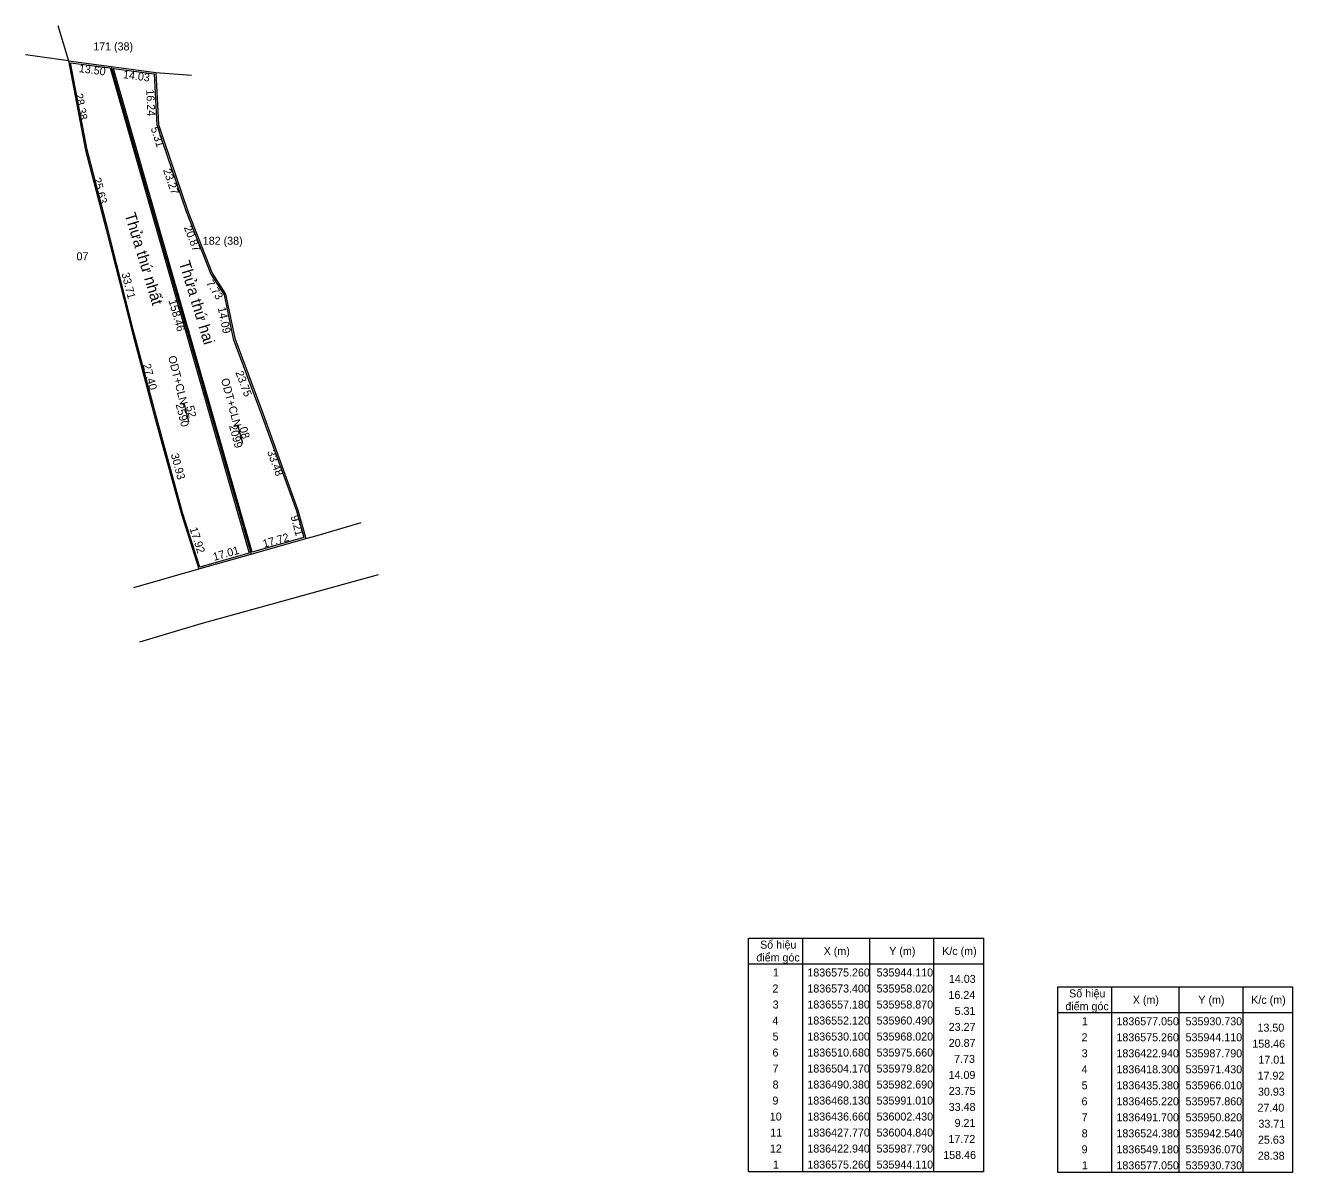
# Model space of a CAD drawing. Extents: x 533202 to 536313, y 1836053 to 1836662.
# Drawn here: x 535917.3 to 536313.2, y 1836229.7 to 1836588.1 of the extents above; entities that cross this region are included whole.
import ezdxf

# ---------------------------------------------------------------- set-up
doc = ezdxf.new("R2010")
doc.units = 0
for name, color, linetype in [('Level 1', 7, 'Continuous'), ('Level 10', 7, 'Continuous'), ('Level 11', 7, 'Continuous'), ('Level 32', 7, 'Continuous'), ('Level 40', 7, 'Continuous'), ('Level 63', 7, 'Continuous')]:
    doc.layers.add(name, color=color, linetype=linetype)

msp = doc.modelspace()

# ---------------------------------------------------------------- linework, layer by layer
at = {"layer": 'Level 1'}
msp.add_lwpolyline([(535944.8, 1836574.66), (535957.54, 1836572.96), (535958.37, 1836557.09), (535960.02, 1836551.96), (535967.55, 1836529.93), (535975.21, 1836510.45), (535979.35, 1836503.98), (535982.21, 1836490.24), (535990.54, 1836467.96), (536001.95, 1836436.51), (536004.23, 1836428.12), (535988.13, 1836423.56)], close=True, dxfattribs=at)
at = {"layer": 'Level 10'}
for p, q in [((535927.37, 1836588.13), (535930.73, 1836577.05)), ((535930.73, 1836577.05), (535917.27, 1836578.88)), ((535930.73, 1836577.05), (535944.11, 1836575.26)), ((535944.11, 1836575.26), (535987.79, 1836422.94)), ((535944.11, 1836575.26), (535958.02, 1836573.4)), ((535958.02, 1836573.4), (535969.16, 1836572.53)), ((535966.74, 1836470.25), (535968.25, 1836464.25)), ((535983.5, 1836463.4), (535985.06, 1836457.56))]:
    msp.add_line(p, q, dxfattribs=at)
msp.add_lwpolyline([(535931.35, 1836576.46), (535943.72, 1836574.81), (535987.17, 1836423.28), (535971.76, 1836418.91), (535966.49, 1836435.52), (535958.34, 1836465.35), (535951.3, 1836491.83), (535943.02, 1836524.5), (535936.56, 1836549.29)], close=True, dxfattribs=at)
at = {"layer": 'Level 11'}
for p, q in [((535967.58, 1836492.54), (535967.26, 1836492.54)), ((535967.89, 1836492.85), (535967.58, 1836492.54)), ((535967.58, 1836492.54), (535967.89, 1836492.23)), ((535967.89, 1836493.16), (535967.89, 1836492.85)), ((535968.2, 1836492.54), (535967.89, 1836492.85)), ((535967.89, 1836492.23), (535968.2, 1836492.54)), ((535967.89, 1836492.23), (535967.89, 1836491.92)), ((535968.52, 1836492.54), (535968.2, 1836492.54))]:
    msp.add_line(p, q, dxfattribs=at)
msp.add_circle((535967.89, 1836492.54), 0.075, dxfattribs=at)
at = {"layer": 'Level 40'}
for p, q in [((535930.73, 1836577.05), (535936.07, 1836549.18)), ((535958.02, 1836573.4), (535958.87, 1836557.18)), ((535958.87, 1836557.18), (535960.49, 1836552.12)), ((535960.49, 1836552.12), (535968.02, 1836530.1)), ((535936.07, 1836549.18), (535942.54, 1836524.38)), ((535968.02, 1836530.1), (535975.66, 1836510.68)), ((535942.54, 1836524.38), (535950.82, 1836491.7)), ((535975.66, 1836510.68), (535979.82, 1836504.17)), ((535979.82, 1836504.17), (535982.69, 1836490.38)), ((535950.82, 1836491.7), (535957.86, 1836465.22)), ((535982.69, 1836490.38), (535991.01, 1836468.13)), ((535991.01, 1836468.13), (536002.43, 1836436.66)), ((535957.86, 1836465.22), (535966.01, 1836435.38)), ((535966.01, 1836435.38), (535971.43, 1836418.3)), ((536002.43, 1836436.66), (536004.84, 1836427.77))]:
    msp.add_line(p, q, dxfattribs=at)
for points in [[(536004.84, 1836427.77), (536008.41, 1836428.78), (536022.22, 1836432.81)], [(535987.79, 1836422.94), (536004.84, 1836427.77)], [(535971.43, 1836418.3), (535987.79, 1836422.94)], [(535951.13, 1836412.55), (535971.43, 1836418.3)], [(536027.45, 1836416.52), (535972.05, 1836401.16), (535952.92, 1836395.44)]]:
    msp.add_lwpolyline(points, dxfattribs=at)
at = {"layer": 'Level 63'}
for p, q in [((536160, 1836302.95), (536160, 1836229.95)), ((536181, 1836302.95), (536181, 1836229.95)), ((536201, 1836302.95), (536201, 1836229.95)), ((536143.2, 1836294.95), (536216.6, 1836294.95)), ((536256.56, 1836287.71), (536256.56, 1836229.71)), ((536277.56, 1836287.71), (536277.56, 1836229.71)), ((536297.56, 1836287.71), (536297.56, 1836229.71)), ((536239.76, 1836279.71), (536313.16, 1836279.71))]:
    msp.add_line(p, q, dxfattribs=at)
for points in [[(536143.2, 1836302.95), (536216.6, 1836302.95), (536216.6, 1836229.95), (536143.2, 1836229.95)], [(536239.76, 1836287.71), (536313.16, 1836287.71), (536313.16, 1836229.71), (536239.76, 1836229.71)]]:
    msp.add_lwpolyline(points, close=True, dxfattribs=at)

# ---------------------------------------------------------------- texts
at = {"layer": 'Level 10'}
for s, height, rotation, p in [('Thửa thứ nhất', 3.5, 286.9673, (535948.26, 1836529.05)), ('Thửa thứ hai', 3.5, 286.9673, (535965.23, 1836514)), ('ODT+CLN', 2.5, 284.0256, (535961.85, 1836484.6)), ('ODT+CLN', 2.5, 284.9708, (535978.37, 1836477.55)), ('2590', 2.5, 284.0256, (535964.22, 1836469.69)), ('2099', 2.5, 284.9708, (535980.89, 1836463.03)), ('08', 2.5, 284.9708, (535984.08, 1836462.34))]:
    msp.add_text(s, height=height, rotation=rotation, dxfattribs=at).set_placement(p)
at = {"layer": 'Level 32'}
for s, p in [('171 (38)', (535938.47, 1836580.3)), ('182 (38)', (535972.7, 1836519.59)), ('07', (535933.25, 1836514.73))]:
    msp.add_text(s, height=2.5, dxfattribs=at).set_placement(p)
msp.add_text('52', height=2.5, rotation=284.0256, dxfattribs=at).set_placement((535967.45, 1836469.01))
at = {"layer": 'Level 63'}
for s, rotation, p in [('13.50', 352.3801, (535933.88, 1836573.54)), ('14.03', 352.3838, (535947.68, 1836571.65)), ('28.38', 280.8466, (535932.73, 1836566.63)), ('16.24', 272.9998, (535955.01, 1836568.07)), ('5.31', 287.7529, (535956.4, 1836555.99)), ('23.27', 288.8787, (535960.26, 1836542.91)), ('25.63', 284.6218, (535938.4, 1836540.23)), ('20.87', 291.4751, (535966.75, 1836524.98)), ('33.71', 284.2176, (535947.29, 1836510.59)), ('7.73', 302.5793, (535973.63, 1836507.63)), ('158.46', 286.001, (535961.99, 1836502.1)), ('14.09', 281.7567, (535977.37, 1836499.87)), ('27.40', 284.8883, (535953.93, 1836482.08)), ('23.75', 290.5024, (535982.87, 1836479.67)), ('33.48', 289.9451, (535992.76, 1836454.93)), ('30.93', 285.2762, (535962.68, 1836454.06)), ('9.21', 285.1678, (536000.11, 1836434.69)), ('17.92', 287.6058, (535968.57, 1836430.92)), ('17.72', 15.8166, (535991.82, 1836424.9)), ('17.01', 15.8343, (535976.26, 1836420.82))]:
    msp.add_text(s, height=2.5, rotation=rotation, dxfattribs=at).set_placement(p)
for s, p in [('Số hiệu', (536146.8, 1836299.69)), ('X (m)', (536166.66, 1836297.69)), ('Y (m)', (536187.14, 1836297.69)), ('K/c (m)', (536203.68, 1836297.69)), ('điểm góc', (536145.62, 1836295.69)), (' 1', (536149.86, 1836290.99)), ('1836575.260', (536161.56, 1836290.99)), ('535944.110', (536183.18, 1836290.99)), (' 2', (536149.73, 1836285.99)), ('1836573.400', (536161.56, 1836285.99)), ('535958.020', (536183.18, 1836285.99)), ('14.03', (536205.77, 1836288.99)), ('16.24', (536205.64, 1836283.99)), ('Số hiệu', (536243.34, 1836284.45)), ('X (m)', (536263.21, 1836282.45)), ('Y (m)', (536283.7, 1836282.45)), ('K/c (m)', (536300.22, 1836282.45)), (' 3', (536149.8, 1836280.99)), ('1836557.180', (536161.56, 1836280.99)), ('535958.870', (536183.18, 1836280.99)), ('5.31', (536207.55, 1836278.99)), ('điểm góc', (536242.16, 1836280.45)), (' 4', (536149.72, 1836275.99)), ('1836552.120', (536161.56, 1836275.99)), ('535960.490', (536183.18, 1836275.99)), ('23.27', (536205.72, 1836273.99)), (' 1', (536246.42, 1836275.75)), ('1836577.050', (536258.11, 1836275.75)), ('535930.730', (536279.72, 1836275.75)), (' 5', (536149.78, 1836270.99)), ('1836530.100', (536161.56, 1836270.99)), ('535968.020', (536183.18, 1836270.99)), (' 2', (536246.28, 1836270.75)), ('1836575.260', (536258.11, 1836270.75)), ('535944.110', (536279.72, 1836270.75)), ('13.50', (536302.18, 1836273.75)), (' 6', (536149.74, 1836265.99)), ('1836510.680', (536161.56, 1836265.99)), ('535975.660', (536183.18, 1836265.99)), ('20.87', (536205.72, 1836268.99)), ('158.46', (536300.56, 1836268.75)), ('7.73', (536207.4, 1836263.99)), (' 3', (536246.34, 1836265.75)), ('1836422.940', (536258.11, 1836265.75)), ('535987.790', (536279.72, 1836265.75)), ('17.01', (536302.46, 1836263.75)), (' 7', (536149.77, 1836260.99)), ('1836504.170', (536161.56, 1836260.99)), ('535979.820', (536183.18, 1836260.99)), ('14.09', (536205.68, 1836258.99)), (' 4', (536246.28, 1836260.75)), ('1836418.300', (536258.11, 1836260.75)), ('535971.430', (536279.72, 1836260.75)), ('17.92', (536302.2, 1836258.75)), (' 8', (536149.77, 1836255.99)), ('1836490.380', (536161.56, 1836255.99)), ('535982.690', (536183.18, 1836255.99)), (' 5', (536246.32, 1836255.75)), ('1836435.380', (536258.11, 1836255.75)), ('535966.010', (536279.72, 1836255.75)), (' 9', (536149.74, 1836250.99)), ('1836468.130', (536161.56, 1836250.99)), ('535991.010', (536183.18, 1836250.99)), ('23.75', (536205.73, 1836253.99)), (' 6', (536246.28, 1836250.75)), ('1836465.220', (536258.11, 1836250.75)), ('535957.860', (536279.72, 1836250.75)), ('30.93', (536302.32, 1836253.75)), ('33.48', (536205.72, 1836248.99)), ('27.40', (536302.18, 1836248.75)), (' 10', (536148.9, 1836245.99)), ('1836436.660', (536161.56, 1836245.99)), ('536002.430', (536183.18, 1836245.99)), ('9.21', (536207.55, 1836243.99)), (' 7', (536246.32, 1836245.75)), ('1836491.700', (536258.11, 1836245.75)), ('535950.820', (536279.72, 1836245.75)), ('33.71', (536302.46, 1836243.75)), (' 11', (536149.04, 1836240.99)), ('1836427.770', (536161.56, 1836240.99)), ('536004.840', (536183.18, 1836240.99)), ('17.72', (536205.64, 1836238.99)), (' 8', (536246.32, 1836240.75)), ('1836524.380', (536258.11, 1836240.75)), ('535942.540', (536279.72, 1836240.75)), ('25.63', (536302.32, 1836238.75)), (' 12', (536148.92, 1836235.99)), ('1836422.940', (536161.56, 1836235.99)), ('535987.790', (536183.18, 1836235.99)), (' 9', (536246.3, 1836235.75)), ('1836549.180', (536258.11, 1836235.75)), ('535936.070', (536279.72, 1836235.75)), (' 1', (536149.86, 1836230.99)), ('1836575.260', (536161.56, 1836230.99)), ('535944.110', (536183.18, 1836230.99)), ('158.46', (536204.02, 1836233.99)), (' 1', (536246.42, 1836230.75)), ('1836577.050', (536258.11, 1836230.75)), ('535930.730', (536279.72, 1836230.75)), ('28.38', (536302.28, 1836233.75))]:
    msp.add_text(s, height=2.5, dxfattribs=at).set_placement(p)

doc.saveas('drawing.dxf')
